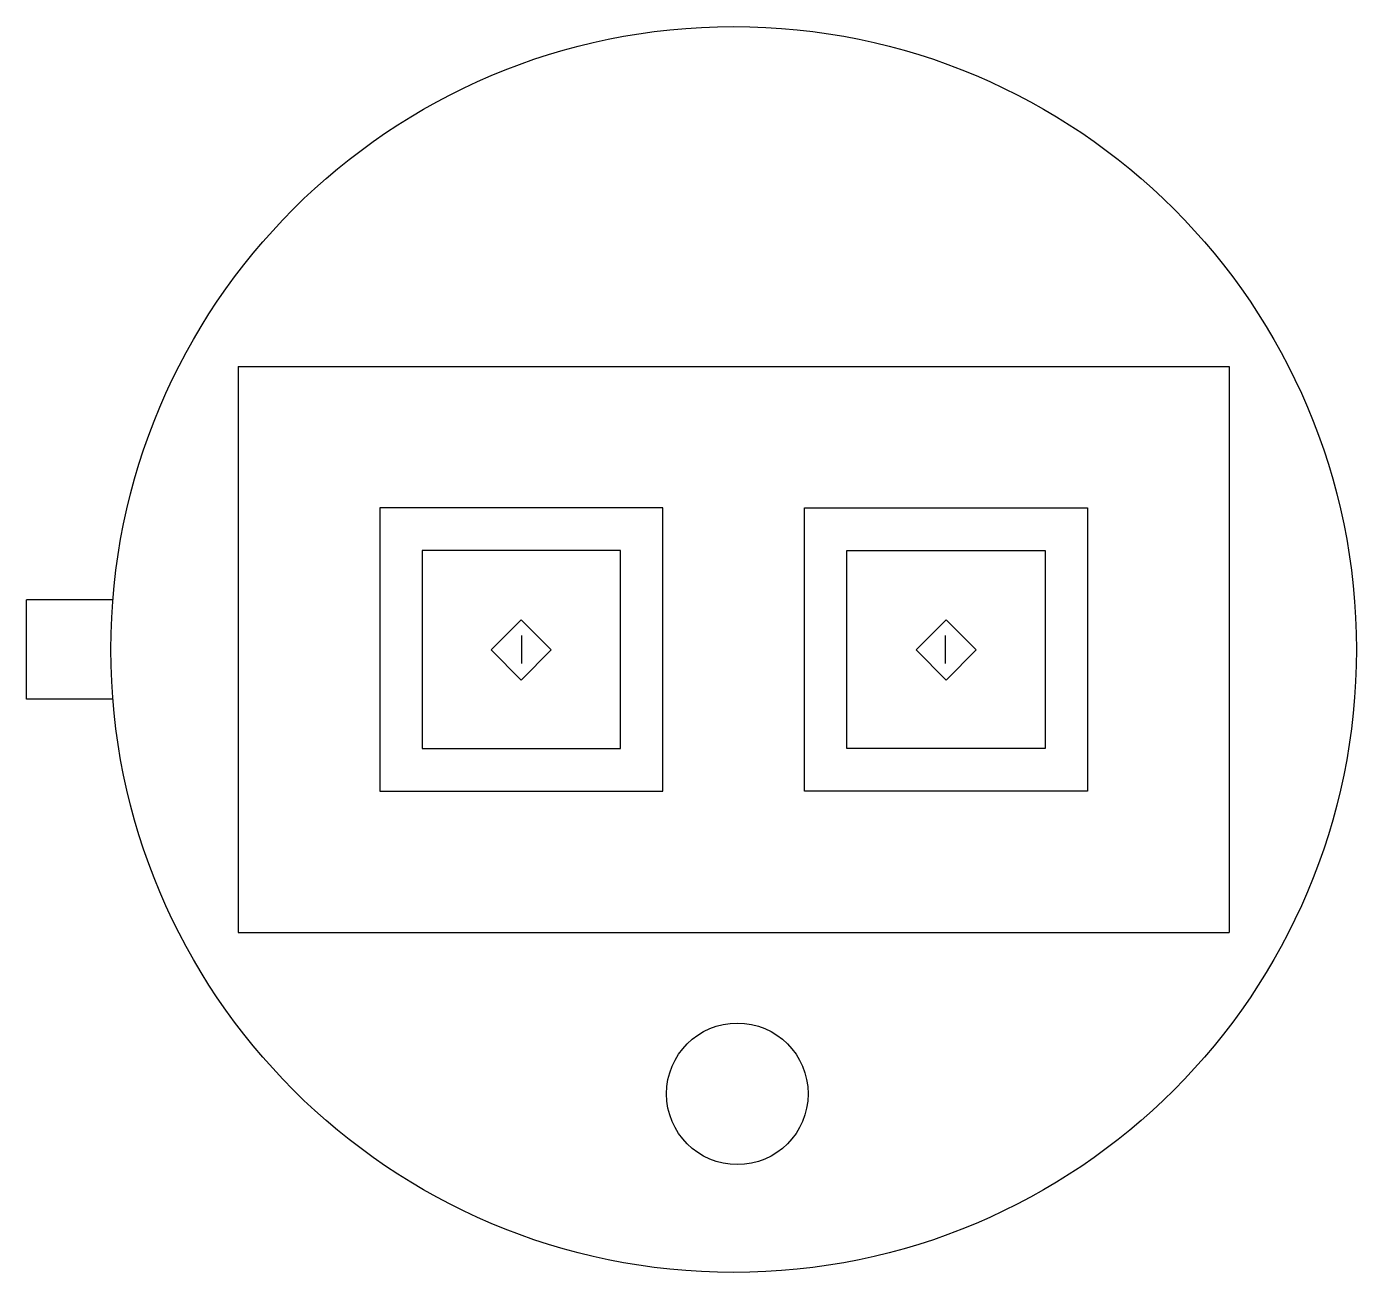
# Model space of a CAD drawing. Extents: x -100 to 88, y -88 to 88.
import ezdxf

# ---------------------------------------------------------------- set-up
doc = ezdxf.new("R2010")
doc.units = 0
doc.header["$LTSCALE"] = 25
doc.header["$MEASUREMENT"] = 0
doc.layers.get('0').update_dxf_attribs({"linetype": 'CONTINUOUS'})

msp = doc.modelspace()

# ---------------------------------------------------------------- linework, layer by layer
at = {"color": 0, "linetype": 'ByBlock'}
for p, q in [((-70, 40), (70, 40)), ((-70, 40), (-70, -40)), ((70, 40), (70, -40)), ((-10, 20), (-50, 20)), ((-50, 20), (-50, -20)), ((-10, -20), (-10, 20)), ((10, -20), (10, 20)), ((10, 20), (50, 20)), ((50, 20), (50, -20)), ((-44, 14), (-44, -14)), ((-16, 14), (-44, 14)), ((-16, -14), (-16, 14)), ((16, 14), (44, 14)), ((16, -14), (16, 14)), ((44, 14), (44, -14)), ((-99.91, -7), (-99.91, 7)), ((-87.72, 7), (-99.91, 7)), ((-30.03, 4.17), (-34.27, -0.07)), ((-25.79, -0.07), (-30.03, 4.17)), ((25.79, -0.07), (30.03, 4.17)), ((30.03, 4.17), (34.27, -0.07)), ((-29.95, -2), (-29.95, 2)), ((29.95, -2), (29.95, 2)), ((-34.27, -0.07), (-30.03, -4.32)), ((-30.03, -4.32), (-25.79, -0.07)), ((30.03, -4.32), (25.79, -0.07)), ((34.27, -0.07), (30.03, -4.32)), ((-87.72, -7), (-99.91, -7)), ((-44, -14), (-16, -14)), ((44, -14), (16, -14)), ((-50, -20), (-10, -20)), ((50, -20), (10, -20)), ((-70, -40), (70, -40))]:
    msp.add_line(p, q, dxfattribs=at)
for centre, radius in [((0, 0), 88), ((0.52, -62.78), 10)]:
    msp.add_circle(centre, radius, dxfattribs=at)

doc.saveas('drawing.dxf')
